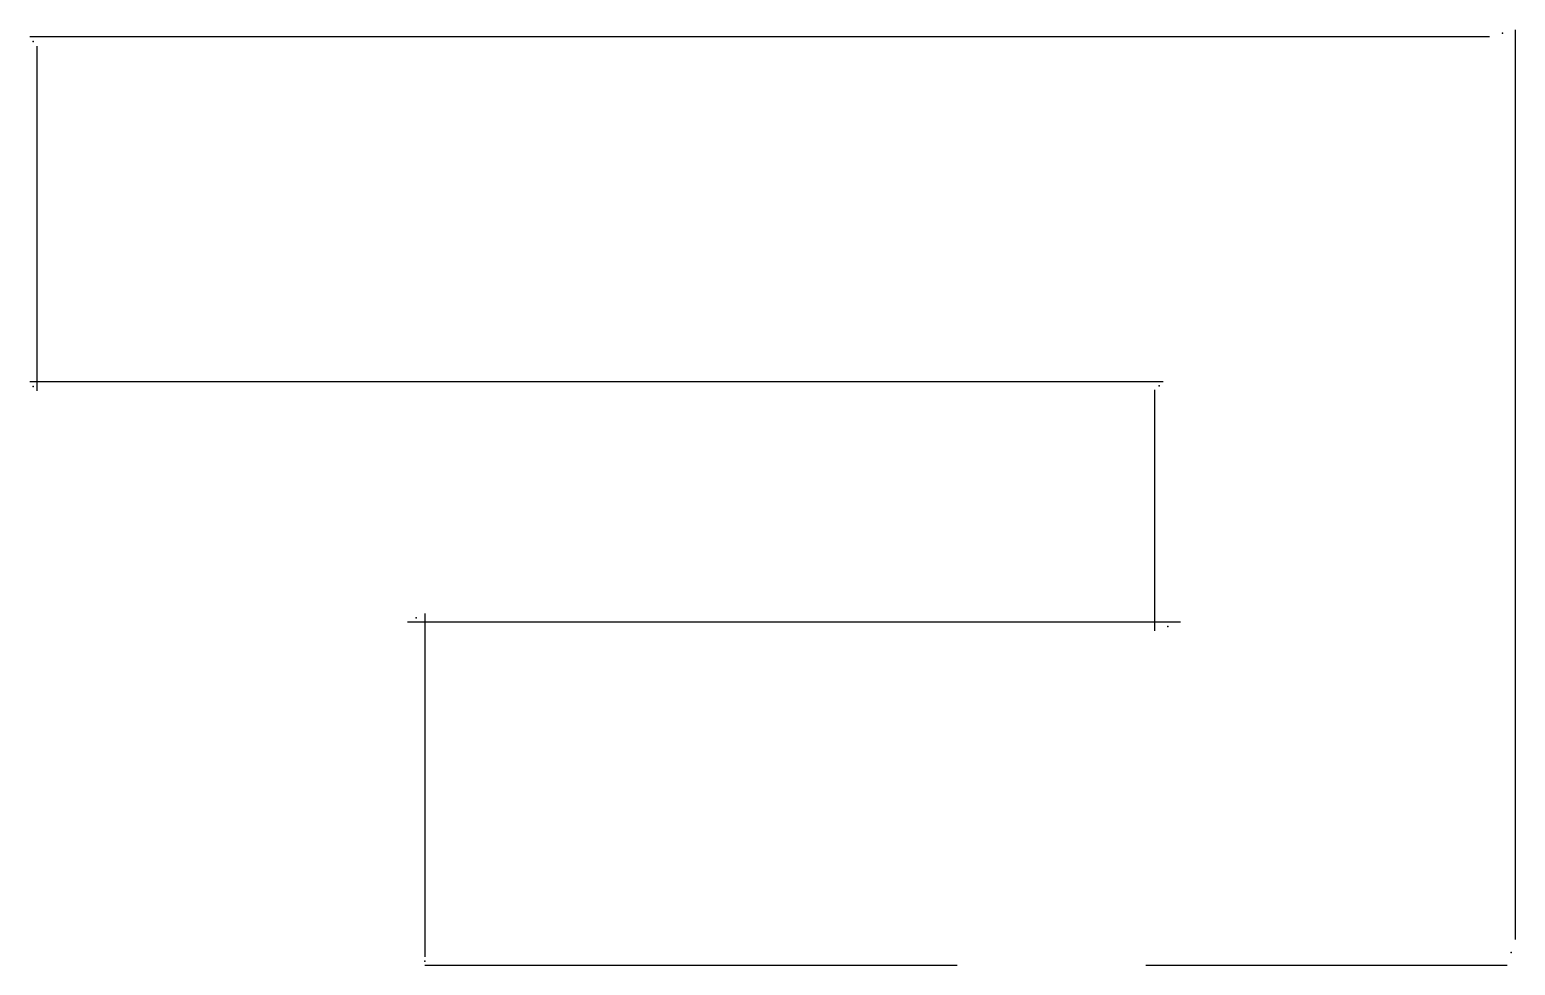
# Model space of a CAD drawing. Header units: metres. Extents: x -1.85 to 2.48, y -0.47 to 2.25.
import ezdxf

# ---------------------------------------------------------------- set-up
doc = ezdxf.new("R2010")
doc.units = ezdxf.units.M

msp = doc.modelspace()

# ---------------------------------------------------------------- linework, layer by layer
at = {"layer": 'ESQUINAS'}
for p in [(-1.84, 2.216), (2.438, 2.24), (-1.84, 1.211), (1.438, 1.213), (-0.725, 0.537), (1.463, 0.512), (-0.7, -0.463), (2.463, -0.438)]:
    msp.add_point(p, dxfattribs=at)
at = {"layer": 'MUROS'}
for p, q in [((2.475, 2.25), (2.475, -0.4)), ((-1.85, 2.23), (2.4, 2.23)), ((-1.829, 2.202), (-1.829, 1.198)), ((-1.85, 1.225), (1.45, 1.225)), ((1.425, 1.201), (1.425, 0.499)), ((-0.75, 0.525), (1.5, 0.525)), ((-0.7, 0.55), (-0.7, -0.45)), ((-0.7, -0.475), (0.85, -0.475)), ((1.399, -0.475), (2.451, -0.475))]:
    msp.add_line(p, q, dxfattribs=at)

doc.saveas('drawing.dxf')
